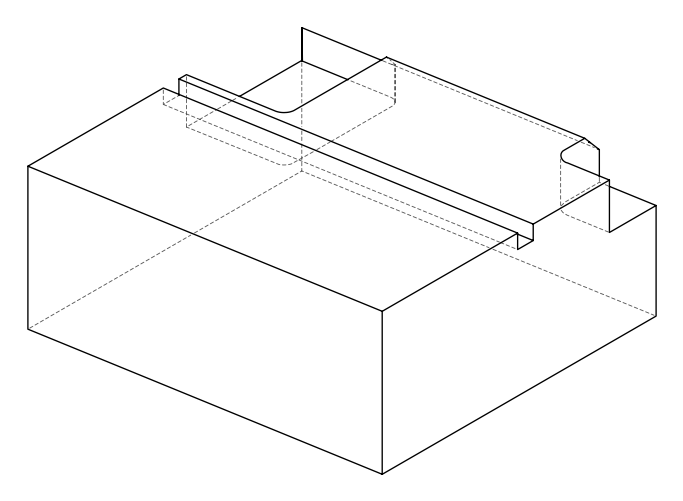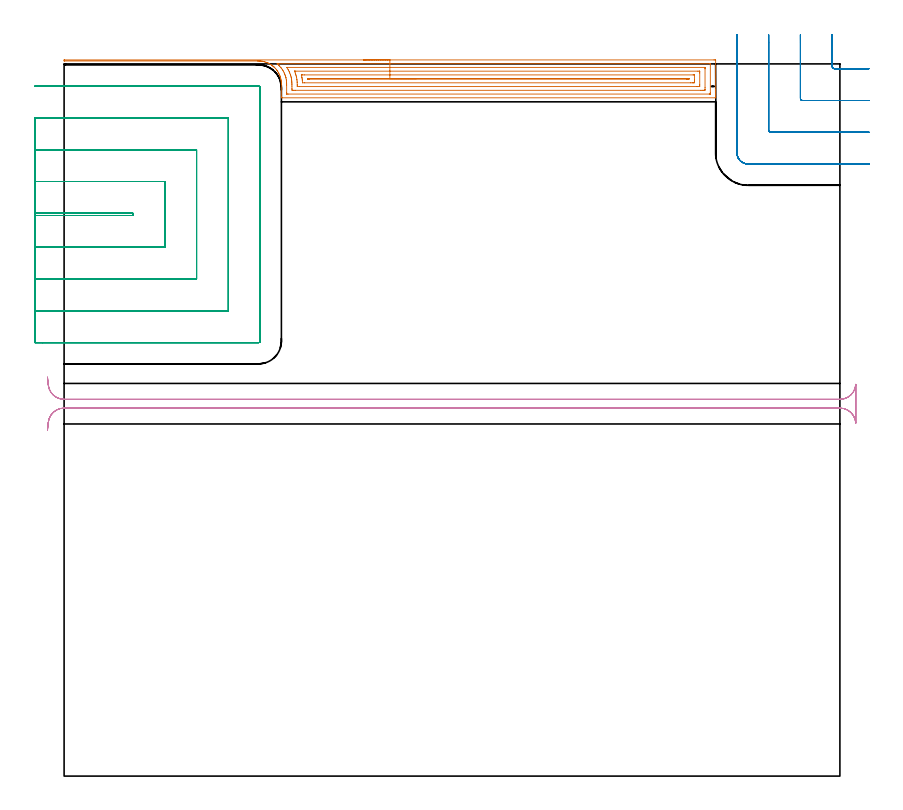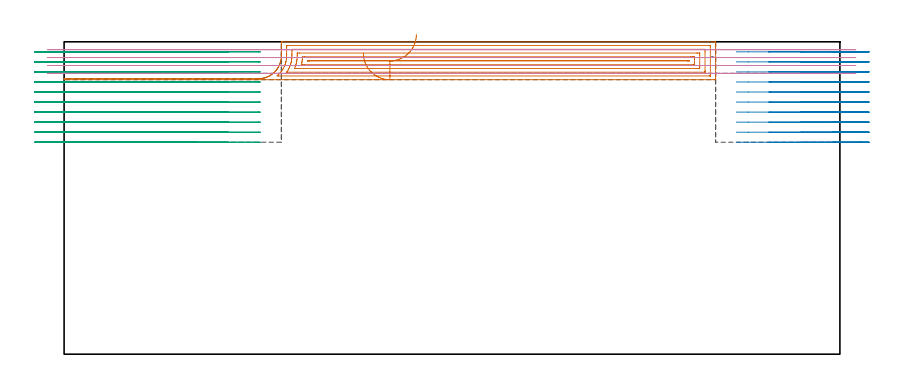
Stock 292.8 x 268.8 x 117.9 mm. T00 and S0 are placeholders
(PLAN: 4 operations, 2 tool changes, 45.3 min)
(1 AREA_MILL | FG_CHAMFER_SURFACE | UGT0205_001 | 8.72 min | 24773 mm3)
(2 MILL_CORNER_NOTCH_RECTANGULAR | CORNER_NOTCH_RECTANGULAR | NXT0201_012 | Follow Part, ap 4, ae 75% | 5.87 min | 79465 mm3)
(3 MILL_SLOT | SLOT_PARTIAL_RECTANGULAR | NXT0201_012 | Follow Part, ap 4, ae 75% | 25.53 min | 342742 mm3)
(4 MILL_RECTANGULAR_SLOT | SLOT_RECTANGULAR | NXT0201_011 | Follow Part, ap 3, ae 75% | 5.19 min | 53299 mm3)
(TOOL UGT0205_001 | Chamfer Mill 20 x 3 x 45 deg. | D20 FL50 Z2)
(TOOL NXT0201_012 | ENDMILL 16mm [2P460-1600-NA 1630] | D16 FL38 Z6)
(TOOL NXT0201_011 | ENDMILL 12mm [2P460-1200-NA 1630] | D12 FL38 Z6)
(OP 1 AREA_MILL)
G17 G21 G94 G90
T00 M6
G54
G17 G0 G90 X112.95 Y270.3 S1061 M3
G43 Z127.9 H0
Z113.6
G94 G1 X112.988 Z112.729 F250.
X113.102 Z111.864
X113.291 Z111.012
X113.553 Z110.18
X113.887 Z109.374
X114.29 Z108.6
X114.758 Z107.864
X115.29 Z107.172
X115.879 Z106.529
X116.522 Z105.94
X117.214 Z105.409
X117.95 Z104.94
X118.724 Z104.537
X119.53 Z104.203
X120.362 Z103.941
X121.214 Z103.752
X122.078 Z103.638
X122.95 Z103.6
X245.287
X245.671 Y270.296 Z103.602
X245.89 Y270.292 Z103.606
X245.9 Y270.069 Z103.828
Y259.165 Z114.729
Y258.609 Z115.288
Y258.28 Z115.617
Y257.724 Z116.172
Y257.394 Z116.501
Y256.735 Z117.165
Y256.379 Z117.521
Y256.024 Z117.866
X245.891 Y256.002 Z117.888
X245.734 Y256. Z117.9
X82.322
X82.01 Y256.005 Z117.891
X82.007 Y256.046 Z117.85
X81.999 Y256.366 Z117.531
X81.991 Y261.209 Z112.69
X81.969 Y261.727 Z112.172
X81.954 Y262.09 Z111.809
X81.904 Y262.572 Z111.328
X81.829 Y262.971 Z110.929
X81.728 Y263.413 Z110.486
X81.668 Y263.628 Z110.272
X81.604 Y263.851 Z110.046
X81.541 Y264.035 Z109.861
X81.453 Y264.294 Z109.604
X81.275 Y264.733 Z109.166
X81.011 Y265.298 Z108.602
X80.926 Y265.457 Z108.443
X80.835 Y265.614 Z108.286
X80.552 Y266.059 Z107.84
X80.42 Y266.249 Z107.65
X80.249 Y266.495 Z107.405
X80.119 Y266.663 Z107.237
X79.79 Y267.043 Z106.855
X79.481 Y267.375 Z106.523
X79.271 Y267.578 Z106.321
X79.227 Y267.621 Z106.278
X78.845 Y267.947 Z105.953
X78.769 Y268.007 Z105.893
X78.451 Y268.256 Z105.643
X78.334 Y268.34 Z105.56
X77.971 Y268.572 Z105.326
X77.893 Y268.622 Z105.276
X77.442 Y268.886 Z105.014
X77.403 Y268.906 Z104.994
X77.191 Y269.016 Z104.884
X77.096 Y269.061 Z104.839
X76.935 Y269.137 Z104.762
X76.55 Y269.295 Z104.601
X76.106 Y269.455 Z104.443
X75.658 Y269.59 Z104.307
X75.622 Y269.598 Z104.299
X75.212 Y269.698 Z104.201
X74.765 Y269.783 Z104.117
X74.76 Y269.784 Z104.116
X74.32 Y269.843 Z104.057
X74.066 Y269.864 Z104.032
X73.956 Y269.873 Z104.02
X73.873 Y269.88 Z104.012
X73.608 Y269.891 Z104.004
X73.551 Z104.001
X73.241 Y269.895 Z103.999
X72.981 Y269.898 Z104.
X0.166 Y269.9
X0.01 Y269.902 Z103.988
X0.004 Y270.021 Z103.871
X0.003 Y270.291 Z103.605
X0.053 Y270.295 Z103.604
X0.166 Y270.3 Z103.6
X122.95
Y268.886 Z105.014
X243.723 Y268.885 Z105.015
X243.824 Y268.884 Z105.016
X243.873 Y268.881 Z105.019
X243.89 Y268.879 Z105.021
X243.892 Y268.863 Z105.037
X243.896 Y268.756 Z105.144
X243.9 Y268.511 Z105.389
Y257.885 Z116.015
X243.895 Y257.489 Z116.411
X243.891 Y257.437 Z116.463
X243.887 Y257.42 Z116.48
X243.881 Y257.419 Z116.481
X243.828 Y257.416 Z116.484
X243.719 Y257.415 Z116.485
X243.501 Y257.414 Z116.486
X84.532
X84.117 Y257.419 Z116.481
X84.022 Y257.421 Z116.479
X84.007 Y257.481 Z116.419
X84.005 Y257.554 Z116.346
X83.997 Y257.944 Z115.956
X83.991 Y260.607 Z113.293
X83.986 Y260.936 Z112.964
X83.974 Y261.509 Z112.391
X83.957 Y261.822 Z112.078
X83.914 Y262.454 Z111.446
X83.885 Y262.707 Z111.193
X83.727 Y263.525 Z110.375
X83.711 Y263.593 Z110.307
X83.659 Y263.794 Z110.106
X83.438 Y264.478 Z109.422
X83.317 Y264.818 Z109.082
X83.077 Y265.364 Z108.536
X82.766 Y266. Z107.9
X82.616 Y266.249 Z107.651
X82.378 Y266.634 Z107.266
X82.022 Y267.135 Z106.765
X81.873 Y267.329 Z106.571
X81.264 Y268.02 Z105.88
X80.98 Y268.311 Z105.589
X80.478 Y268.781 Z105.119
X80.375 Y268.879 Z105.021
X81.001 Y268.886 Z105.014
X122.95
Y267.471 Z106.429
X241.715
X241.828 Y267.469 Z106.431
X241.868 Y267.467 Z106.433
X241.884 Y267.466 Z106.434
X241.89 Y267.439 Z106.461
X241.895 Y267.318 Z106.582
X241.899 Y267.135 Z106.765
X241.9 Y266.952 Z106.948
Y259.868 Z114.032
X241.896 Y259.165 Z114.735
X241.892 Y258.99 Z114.91
X241.876 Y258.835 Z115.065
X241.715 Y258.834 Z115.066
X241.161 Y258.83 Z115.07
X240.822 Y258.829 Z115.071
X240.269 Y258.828 Z115.072
X87.231 Y258.829 Z115.071
X86.676 Y258.83 Z115.07
X86.338 Y258.832 Z115.068
X86.008 Y258.835 Z115.065
X86.001 Y259.165 Z114.735
X85.995 Y259.505 Z114.395
X85.992 Y260.394 Z113.506
X85.986 Y260.936 Z112.964
X85.98 Y261.291 Z112.609
X85.957 Y261.822 Z112.078
X85.935 Y262.222 Z111.678
X85.89 Y262.707 Z111.193
X85.802 Y263.239 Z110.661
X85.725 Y263.593 Z110.307
X85.649 Y263.928 Z109.972
X85.517 Y264.407 Z109.493
X85.495 Y264.478 Z109.422
X85.445 Y264.637 Z109.263
X85.167 Y265.364 Z108.536
X84.968 Y265.837 Z108.063
X84.758 Y266.249 Z107.651
X84.552 Y266.643 Z107.257
X84.049 Y267.454 Z106.446
X84.046 Y267.466 Z106.434
X84.059 Y267.467 Z106.433
X84.1 Y267.469 Z106.431
X84.213 Y267.471 Z106.429
X122.95
Y266.057 Z107.843
X239.23
X239.796 Y266.053 Z107.847
X239.856 Y266.051 Z107.849
X239.89 Y266.048 Z107.852
X239.892 Y266.003 Z107.897
X239.896 Y265.8 Z108.1
X239.9 Y265.393 Z108.507
Y260.936 Z112.964
X239.895 Y260.508 Z113.392
X239.89 Y260.294 Z113.606
X239.887 Y260.249 Z113.651
X239.835 Y260.247 Z113.653
X239.734 Y260.245 Z113.655
X239.036 Y260.243 Z113.657
X238.843
X88.823
X88.124 Y260.246 Z113.654
X88.025 Y260.248 Z113.652
X88.004 Y260.249 Z113.651
X87.999 Y260.37 Z113.53
X87.995 Y260.544 Z113.356
X87.987 Y261.072 Z112.828
X87.962 Y261.822 Z112.078
X87.954 Y261.99 Z111.91
X87.894 Y262.707 Z111.193
X87.863 Y262.966 Z110.934
X87.746 Y263.593 Z110.307
X87.646 Y264.067 Z109.833
X87.53 Y264.478 Z109.422
X87.428 Y264.817 Z109.083
X87.252 Y265.343 Z108.557
X86.995 Y266.013 Z107.887
X86.982 Y266.05 Z107.85
X86.988 Y266.051 Z107.849
X87.02 Y266.054 Z107.846
X87.09 Y266.056 Z107.844
X87.231 Y266.057 Z107.843
X87.425
X122.95
Y264.643 Z109.257
X237.417
X237.749 Y264.641 Z109.259
X237.844 Y264.638 Z109.262
X237.891 Y264.635 Z109.265
X237.893 Y264.626 Z109.274
X237.897 Y264.57 Z109.33
X237.899 Y264.478 Z109.422
X237.9 Y262.707 Z111.193
X237.899 Y262.065 Z111.835
X237.894 Y261.822 Z112.078
X237.89 Y261.668 Z112.232
X237.583 Y261.661 Z112.239
X237.416 Y261.658 Z112.242
X237.25 Y261.657 Z112.243
X236.524
X90.803
X90.071 Y261.662 Z112.238
X90.023 Y261.664 Z112.236
X89.978 Y261.754 Z112.146
X89.97 Y261.822 Z112.078
X89.91 Y262.66 Z111.24
X89.906 Y262.711 Z111.189
X89.837 Y263.18 Z110.72
X89.768 Y263.593 Z110.307
X89.738 Y263.763 Z110.137
X89.574 Y264.478 Z109.422
X89.555 Y264.567 Z109.333
X89.546 Y264.616 Z109.284
X89.543 Y264.635 Z109.265
X89.578 Y264.637 Z109.263
X89.745 Y264.641 Z109.259
X89.91 Y264.642 Z109.258
X90.637 Y264.643 Z109.257
X122.95
Y263.229 Z110.671
X235.305 Y263.228 Z110.672
X235.465 Y263.227 Z110.673
X235.839 Y263.222 Z110.678
X235.89 Y263.216 Z110.684
X235.892 Y263.169 Z110.731
X235.869 Y263.078 Z110.822
X235.764 Y263.076 Z110.824
X235.465 Y263.073 Z110.827
X235.097 Y263.071 Z110.829
X234.938
X92.589
X92.221 Y263.072 Z110.828
X92.063 Y263.075 Z110.825
X91.984 Y263.078 Z110.822
X91.877 Y263.088 Z110.812
X91.868 Y263.151 Z110.749
X91.861 Y263.216 Z110.684
X91.984 Y263.223 Z110.677
X92.065 Y263.226 Z110.674
X92.43 Y263.228 Z110.672
X92.589 Y263.229 Z110.671
X122.95
X123.822 Z110.709
X124.686 Z110.823
X125.538 Z111.012
X126.37 Z111.274
X127.176 Z111.608
X127.95 Z112.011
X128.686 Z112.48
X129.378 Z113.011
X130.021 Z113.6
X130.61 Z114.243
X131.142 Z114.935
X131.61 Z115.671
X132.013 Z116.445
X132.347 Z117.251
X132.609 Z118.083
X132.798 Z118.935
X132.912 Z119.8
X132.95 Z120.671
G0 Z127.9
M5
M2
(OP 2 MILL_CORNER_NOTCH_RECTANGULAR)
G17 G21 G94 G90
T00 M6
G54
G17 G0 G90 X289.878 Y279.8 S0 M3
G43 Z127.9 H1
Z114.11
G94 G1 X289.899 Y276.8 F250.
X289.9 Y276.545 F500.
Y267.796
G3 X290.696 Y267. R0.8
G1 X300.8
X303.8 F250.
G0 Z127.9
X277.867 Y279.8
Z114.11
G1 X277.899 Y276.8
G2 X277.9 Y276.545 R24. F500.
G1 Y255.796
G3 X278.696 Y255. R0.8
G1 X300.8
X303.8 F250.
G0 Z127.9
X265.834 Y279.799
Z114.11
G1 X265.897 Y276.8
G2 X265.9 Y276.545 R12. F500.
G1 Y243.796
G3 X266.696 Y243. R0.8
G1 X300.8
X303.8 F250.
G0 Z127.9
X253.9 Y279.545
Z114.11
G1 Y276.545
Y235.3 F500.
G3 X258.2 Y231. R4.3
G1 X300.8
X303.8 F250.
G0 Z127.9
X289.9 Y279.8
Z110.32
G1 Y276.8
Y267.796 F500.
G3 X290.696 Y267. R0.8
G1 X300.8
X303.8 F250.
G0 Z127.9
X277.9 Y279.8
Z110.32
G1 Y276.8
Y255.796 F500.
G3 X278.696 Y255. R0.8
G1 X300.8
X303.8 F250.
G0 Z127.9
X265.9 Y279.8
Z110.32
G1 Y276.8
Y243.796 F500.
G3 X266.696 Y243. R0.8
G1 X300.8
X303.8 F250.
G0 Z127.9
X253.9 Y279.8
Z110.32
G1 Y276.8
Y235.3 F500.
G3 X258.2 Y231. R4.3
G1 X300.8
X303.8 F250.
G0 Z127.9
X289.9 Y279.8
Z106.53
G1 Y276.8
Y267.796 F500.
G3 X290.696 Y267. R0.8
G1 X300.8
X303.8 F250.
G0 Z127.9
X277.9 Y279.8
Z106.53
G1 Y276.8
Y255.796 F500.
G3 X278.696 Y255. R0.8
G1 X300.8
X303.8 F250.
G0 Z127.9
X265.9 Y279.8
Z106.53
G1 Y276.8
Y243.796 F500.
G3 X266.696 Y243. R0.8
G1 X300.8
X303.8 F250.
G0 Z127.9
X253.9 Y279.8
Z106.53
G1 Y276.8
Y235.3 F500.
G3 X258.2 Y231. R4.3
G1 X300.8
X303.8 F250.
G0 Z127.9
X289.9 Y279.8
Z102.74
G1 Y276.8
Y267.796 F500.
G3 X290.696 Y267. R0.8
G1 X300.8
X303.8 F250.
G0 Z127.9
X277.9 Y279.8
Z102.74
G1 Y276.8
Y255.796 F500.
G3 X278.696 Y255. R0.8
G1 X300.8
X303.8 F250.
G0 Z127.9
X265.9 Y279.8
Z102.74
G1 Y276.8
Y243.796 F500.
G3 X266.696 Y243. R0.8
G1 X300.8
X303.8 F250.
G0 Z127.9
X253.9 Y279.8
Z102.74
G1 Y276.8
Y235.3 F500.
G3 X258.2 Y231. R4.3
G1 X300.8
X303.8 F250.
G0 Z127.9
X289.9 Y279.8
Z98.95
G1 Y276.8
Y267.796 F500.
G3 X290.696 Y267. R0.8
G1 X300.8
X303.8 F250.
G0 Z127.9
X277.9 Y279.8
Z98.95
G1 Y276.8
Y255.796 F500.
G3 X278.696 Y255. R0.8
G1 X300.8
X303.8 F250.
G0 Z127.9
X265.9 Y279.8
Z98.95
G1 Y276.8
Y243.796 F500.
G3 X266.696 Y243. R0.8
G1 X300.8
X303.8 F250.
G0 Z127.9
X253.9 Y279.8
Z98.95
G1 Y276.8
Y235.3 F500.
G3 X258.2 Y231. R4.3
G1 X300.8
X303.8 F250.
G0 Z127.9
X289.9 Y279.8
Z95.16
G1 Y276.8
Y267.796 F500.
G3 X290.696 Y267. R0.8
G1 X300.8
X303.8 F250.
G0 Z127.9
X277.9 Y279.8
Z95.16
G1 Y276.8
Y255.796 F500.
G3 X278.696 Y255. R0.8
G1 X300.8
X303.8 F250.
G0 Z127.9
X265.9 Y279.8
Z95.16
G1 Y276.8
Y243.796 F500.
G3 X266.696 Y243. R0.8
G1 X300.8
X303.8 F250.
G0 Z127.9
X253.9 Y279.8
Z95.16
G1 Y276.8
Y235.3 F500.
G3 X258.2 Y231. R4.3
G1 X300.8
X303.8 F250.
G0 Z127.9
X289.9 Y279.8
Z91.37
G1 Y276.8
Y267.796 F500.
G3 X290.696 Y267. R0.8
G1 X300.8
X303.8 F250.
G0 Z127.9
X277.9 Y279.8
Z91.37
G1 Y276.8
Y255.796 F500.
G3 X278.696 Y255. R0.8
G1 X300.8
X303.8 F250.
G0 Z127.9
X265.9 Y279.8
Z91.37
G1 Y276.8
Y243.796 F500.
G3 X266.696 Y243. R0.8
G1 X300.8
X303.8 F250.
G0 Z127.9
X253.9 Y279.8
Z91.37
G1 Y276.8
Y235.3 F500.
G3 X258.2 Y231. R4.3
G1 X300.8
X303.8 F250.
G0 Z127.9
X289.9 Y279.8
Z87.58
G1 Y276.8
Y267.796 F500.
G3 X290.696 Y267. R0.8
G1 X300.8
X303.8 F250.
G0 Z127.9
X277.9 Y279.8
Z87.58
G1 Y276.8
Y255.796 F500.
G3 X278.696 Y255. R0.8
G1 X300.8
X303.8 F250.
G0 Z127.9
X265.9 Y279.8
Z87.58
G1 Y276.8
Y243.796 F500.
G3 X266.696 Y243. R0.8
G1 X300.8
X303.8 F250.
G0 Z127.9
X253.9 Y279.8
Z87.58
G1 Y276.8
Y235.3 F500.
G3 X258.2 Y231. R4.3
G1 X300.8
X303.8 F250.
G0 Z127.9
X289.9 Y279.8
Z83.79
G1 Y276.8
Y267.796 F500.
G3 X290.696 Y267. R0.8
G1 X300.8
X303.8 F250.
G0 Z127.9
X277.9 Y279.8
Z83.79
G1 Y276.8
Y255.796 F500.
G3 X278.696 Y255. R0.8
G1 X300.8
X303.8 F250.
G0 Z127.9
X265.9 Y279.8
Z83.79
G1 Y276.8
Y243.796 F500.
G3 X266.696 Y243. R0.8
G1 X300.8
X303.8 F250.
G0 Z127.9
X253.9 Y279.8
Z83.79
G1 Y276.8
Y235.3 F500.
G3 X258.2 Y231. R4.3
G1 X300.8
X303.8 F250.
G0 Z127.9
X289.9 Y279.8
Z80.
G1 Y276.8
Y267.796 F500.
G3 X290.696 Y267. R0.8
G1 X300.8
X303.8 F250.
G0 Z127.9
X277.9 Y279.8
Z80.
G1 Y276.8
Y255.796 F500.
G3 X278.696 Y255. R0.8
G1 X300.8
X303.8 F250.
G0 Z127.9
X265.9 Y279.8
Z80.
G1 Y276.8
Y243.796 F500.
G3 X266.696 Y243. R0.8
G1 X300.8
X303.8 F250.
G0 Z127.9
X253.9 Y279.8
Z80.
G1 Y276.8
Y235.3 F500.
G3 X258.2 Y231. R4.3
G1 X300.8
X303.8 F250.
G0 Z127.9
M5
M2
(OP 3 MILL_SLOT)
G17 G21 G94 G90
T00 M6
G54
G17 G0 G90 X-11. Y211.6 S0 M3
G43 Z127.9 H1
Z114.11
G94 G1 X-8. F250.
X26. F500.
Y212.4
X-8.
X-11. Y212.401 F250.
Y199.6
X-8.
X38. F500.
Y224.4
X-8.
X-11. Y224.401 F250.
Y187.6
X-8.
X50. F500.
Y236.4
X-8.
X-11. Y236.402 F250.
Y175.6
X-8.
X62. F500.
Y248.4
X-8.
X-11. Y248.404 F250.
Y163.6
X-8.
X73.4 F500.
G3 X74. Y164.2 R0.6
G1 Y259.8
G3 X73.4 Y260.4 R0.6
G1 X-7.984
X-10.984 F250.
G0 X-11. Y211.6 Z110.32
G1 X-8.
X26. F500.
Y212.4
X-8.
X-11. F250.
Y199.6
X-8.
X38. F500.
Y224.4
X-8.
X-11. F250.
Y187.6
X-8.
X50. F500.
Y236.4
X-8.
X-11. F250.
Y175.6
X-8.
X62. F500.
Y248.4
X-8.
X-11. F250.
Y163.6
X-8.
X73.4 F500.
G3 X74. Y164.2 R0.6
G1 Y259.8
G3 X73.4 Y260.4 R0.6
G1 X-8.
X-11. F250.
G0 Y211.6 Z106.53
G1 X-8.
X26. F500.
Y212.4
X-8.
X-11. F250.
Y199.6
X-8.
X38. F500.
Y224.4
X-8.
X-11. F250.
Y187.6
X-8.
X50. F500.
Y236.4
X-8.
X-11. F250.
Y175.6
X-8.
X62. F500.
Y248.4
X-8.
X-11. F250.
Y163.6
X-8.
X73.4 F500.
G3 X74. Y164.2 R0.6
G1 Y259.8
G3 X73.4 Y260.4 R0.6
G1 X-8.
X-11. F250.
G0 Y211.6 Z102.74
G1 X-8.
X26. F500.
Y212.4
X-8.
X-11. F250.
Y199.6
X-8.
X38. F500.
Y224.4
X-8.
X-11. F250.
Y187.6
X-8.
X50. F500.
Y236.4
X-8.
X-11. F250.
Y175.6
X-8.
X62. F500.
Y248.4
X-8.
X-11. F250.
Y163.6
X-8.
X73.4 F500.
G3 X74. Y164.2 R0.6
G1 Y259.8
G3 X73.4 Y260.4 R0.6
G1 X-8.
X-11. F250.
G0 Y211.6 Z98.95
G1 X-8.
X26. F500.
Y212.4
X-8.
X-11. F250.
Y199.6
X-8.
X38. F500.
Y224.4
X-8.
X-11. F250.
Y187.6
X-8.
X50. F500.
Y236.4
X-8.
X-11. F250.
Y175.6
X-8.
X62. F500.
Y248.4
X-8.
X-11. F250.
Y163.6
X-8.
X73.4 F500.
G3 X74. Y164.2 R0.6
G1 Y259.8
G3 X73.4 Y260.4 R0.6
G1 X-8.
X-11. F250.
G0 Y211.6 Z95.16
G1 X-8.
X26. F500.
Y212.4
X-8.
X-11. F250.
Y199.6
X-8.
X38. F500.
Y224.4
X-8.
X-11. F250.
Y187.6
X-8.
X50. F500.
Y236.4
X-8.
X-11. F250.
Y175.6
X-8.
X62. F500.
Y248.4
X-8.
X-11. F250.
Y163.6
X-8.
X73.4 F500.
G3 X74. Y164.2 R0.6
G1 Y259.8
G3 X73.4 Y260.4 R0.6
G1 X-8.
X-11. F250.
G0 Y211.6 Z91.37
G1 X-8.
X26. F500.
Y212.4
X-8.
X-11. F250.
Y199.6
X-8.
X38. F500.
Y224.4
X-8.
X-11. F250.
Y187.6
X-8.
X50. F500.
Y236.4
X-8.
X-11. F250.
Y175.6
X-8.
X62. F500.
Y248.4
X-8.
X-11. F250.
Y163.6
X-8.
X73.4 F500.
G3 X74. Y164.2 R0.6
G1 Y259.8
G3 X73.4 Y260.4 R0.6
G1 X-8.
X-11. F250.
G0 Y211.6 Z87.58
G1 X-8.
X26. F500.
Y212.4
X-8.
X-11. F250.
Y199.6
X-8.
X38. F500.
Y224.4
X-8.
X-11. F250.
Y187.6
X-8.
X50. F500.
Y236.4
X-8.
X-11. F250.
Y175.6
X-8.
X62. F500.
Y248.4
X-8.
X-11. F250.
Y163.6
X-8.
X73.4 F500.
G3 X74. Y164.2 R0.6
G1 Y259.8
G3 X73.4 Y260.4 R0.6
G1 X-8.
X-11. F250.
G0 Y211.6 Z83.79
G1 X-8.
X26. F500.
Y212.4
X-8.
X-11. F250.
Y199.6
X-8.
X38. F500.
Y224.4
X-8.
X-11. F250.
Y187.6
X-8.
X50. F500.
Y236.4
X-8.
X-11. F250.
Y175.6
X-8.
X62. F500.
Y248.4
X-8.
X-11. F250.
Y163.6
X-8.
X73.4 F500.
G3 X74. Y164.2 R0.6
G1 Y259.8
G3 X73.4 Y260.4 R0.6
G1 X-8.
X-11. F250.
G0 Y211.6 Z80.
G1 X-8.
X26. F500.
Y212.4
X-8.
X-11. F250.
Y199.6
X-8.
X38. F500.
Y224.4
X-8.
X-11. F250.
Y187.6
X-8.
X50. F500.
Y236.4
X-8.
X-11. F250.
Y175.6
X-8.
X62. F500.
Y248.4
X-8.
X-11. F250.
Y163.6
X-8.
X73.4 F500.
G3 X74. Y164.2 R0.6
G1 Y259.8
G3 X73.4 Y260.4 R0.6
G1 X-8.
X-11. F250.
G0 Z127.9
M5
M2
(OP 4 MILL_RECTANGULAR_SLOT)
G17 G21 G94 G90
T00 M6
G54
G17 G0 G90 X-6.27 Y130.514 S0 M3
G43 Z127.9 H1
Z114.925
G94 G1 X-5.97 Y133.499 F250.
G2 X0. Y138.9 R6. F500.
G1 X292.8
G2 X298.79 Y133.246 R6.
G1 Y147.854
G2 X292.8 Y142.2 R6.
G1 X0.
G2 X-5.97 Y147.601 R6.
G1 X-6.27 Y150.586 F250.
G0 Y130.514 Z111.95
G1 X-5.97 Y133.499
G2 X0. Y138.9 R6. F500.
G1 X292.8
G2 X298.79 Y133.246 R6.
G1 Y147.854
G2 X292.8 Y142.2 R6.
G1 X0.
G2 X-5.97 Y147.601 R6.
G1 X-6.27 Y150.586 F250.
G0 Y130.514 Z108.975
G1 X-5.97 Y133.499
G2 X0. Y138.9 R6. F500.
G1 X292.8
G2 X298.79 Y133.246 R6.
G1 Y147.854
G2 X292.8 Y142.2 R6.
G1 X0.
G2 X-5.97 Y147.601 R6.
G1 X-6.27 Y150.586 F250.
G0 Y130.514 Z106.
G1 X-5.97 Y133.499
G2 X0. Y138.9 R6. F500.
G1 X292.8
G2 X298.79 Y133.246 R6.
G1 Y147.854
G2 X292.8 Y142.2 R6.
G1 X0.
G2 X-5.97 Y147.601 R6.
G1 X-6.27 Y150.586 F250.
G0 Z127.9
M5
M2
